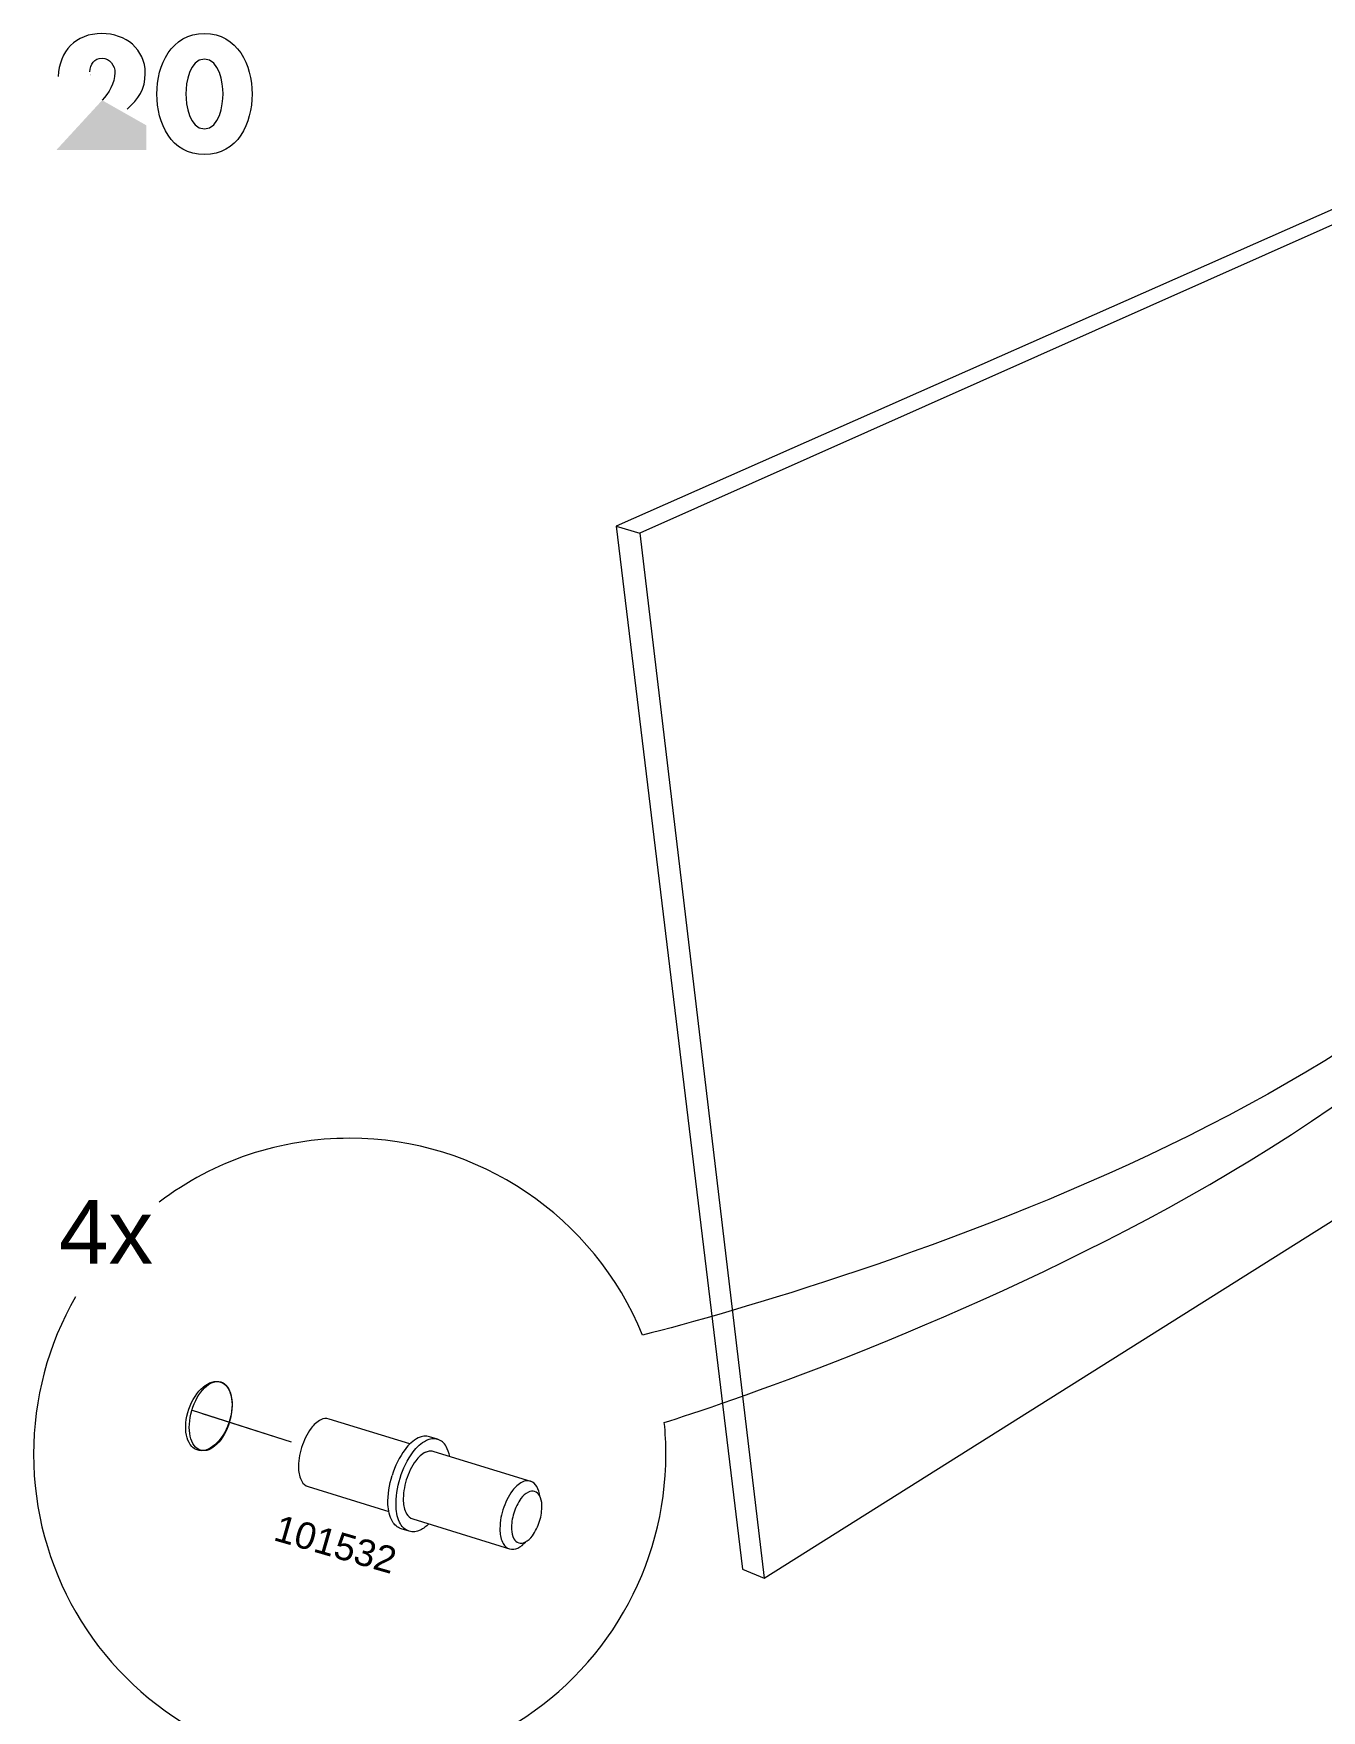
# Model space of a CAD drawing. Header units: metres. Extents: x -11.5 to 7.4, y -3.8 to 5.9.
# Drawn here: x 4.0434 to 4.3625, y -2.2189 to -1.8031 of the extents above; entities that cross this region are included whole.
import ezdxf

# ---------------------------------------------------------------- set-up
doc = ezdxf.new("R2010")
doc.units = ezdxf.units.M
doc.header["$MEASUREMENT"] = 0
for name, color, linetype, lineweight in [('PDF21_Geometry_Num_Penna__1_Num_Penna__255', 255, 'Continuous', 18), ('PDF21_Geometry_Num_Penna__7_Num_Penna__7', 7, 'Continuous', 18), ('PDF21_Text_Num_Penna__7_Num_Penna__7', 7, 'Continuous', 18)]:
    doc.layers.add(name, color=color, linetype=linetype, lineweight=lineweight)
doc.styles.add('GENERATED_STYLE_1', font='')
doc.styles.get('GENERATED_STYLE_1').set_extended_font_data('Arial')

msp = doc.modelspace()

# ---------------------------------------------------------------- hatches: boundary and pattern name
at = {"layer": 'PDF21_Geometry_Num_Penna__7_Num_Penna__7', "linetype": 'Continuous', "lineweight": 18}
for points in [[(4.05733, -1.81265, 0.04531), (4.05744, -1.81383)], [(4.06035, -1.81969), (4.049, -1.83204), (4.07133, -1.83204), (4.07133, -1.82592)]]:
    msp.add_hatch(color=7, dxfattribs=at).paths.add_polyline_path(points)

# ---------------------------------------------------------------- linework, layer by layer
at = {"layer": 'PDF21_Geometry_Num_Penna__1_Num_Penna__255', "color": 255, "linetype": 'Continuous', "lineweight": 18, "flags": 128}
msp.add_lwpolyline([(4.10726, -2.15241), (4.08521, -2.14536)], dxfattribs=at)
at = {"layer": 'PDF21_Geometry_Num_Penna__7_Num_Penna__7', "color": 7, "linetype": 'Continuous', "lineweight": 18, "flags": 128}
for points in [[(4.3854, -1.83788), (4.18777, -1.92527)], [(4.39066, -1.83927), (4.19357, -1.927)], [(4.18777, -1.92527), (4.19357, -1.927)], [(4.18777, -1.92527), (4.21906, -2.18392)], [(4.19357, -1.927), (4.22442, -2.18618)], [(4.22442, -2.18618), (4.4039, -2.07316)], [(4.10726, -2.15241), (4.08275, -2.14457)], [(4.21906, -2.18393), (4.22442, -2.18618)]]:
    msp.add_lwpolyline(points, dxfattribs=at)
for points in [[(4.19429, -2.12591, 0.305055), (4.12171, -2.07707, 0.163829), (4.07451, -2.09288)], [(4.05375, -2.11641, 0.131685), (4.04336, -2.15543, 1.000003), (4.20006, -2.15543, 0.024954), (4.19967, -2.14755)], [(4.13658, -2.15287), (4.11659, -2.14668, 0.199411), (4.11456, -2.14687, 0.116051), (4.11214, -2.14898, 0.080189), (4.10977, -2.15375, 0.080834), (4.10903, -2.15903, 0.116019), (4.10983, -2.16213, 0.198437), (4.1114, -2.16344), (4.1314, -2.16963)], [(4.13642, -2.17448, -0.199476), (4.13428, -2.17271, -0.116178), (4.13319, -2.16849, -0.080744), (4.13419, -2.16131, -0.080565), (4.13742, -2.15482, -0.116661), (4.14071, -2.15195, -0.198986), (4.14347, -2.15169), (4.14148, -2.15108, 0.199325), (4.13871, -2.15133, 0.116128), (4.13542, -2.1542, 0.08061), (4.1322, -2.16069)], [(4.1465, -2.15594, 0.068921), (4.14561, -2.15347, 0.198988), (4.14347, -2.15169)], [(4.14051, -2.1549, 0.116776), (4.13809, -2.15701, 0.080773), (4.13572, -2.16178, 0.080876), (4.13498, -2.16706, 0.116575), (4.13578, -2.17016, 0.198666), (4.13735, -2.17147), (4.16131, -2.17888, 0.198535), (4.16334, -2.17869, 0.091483), (4.16532, -2.17713)], [(4.14051, -2.1549, -0.199476), (4.14254, -2.15471), (4.16649, -2.16212, 0.19837), (4.16446, -2.16231, 0.116238), (4.16204, -2.16442, 0.080927), (4.15967, -2.16919, 0.080475), (4.15893, -2.17447, 0.116396), (4.15973, -2.17758, 0.196788), (4.16131, -2.17888)], [(4.14132, -2.17269, -0.069783), (4.13918, -2.17423, -0.199002), (4.13642, -2.17449), (4.13442, -2.17387, -0.197974), (4.13229, -2.1721, -0.115689), (4.13119, -2.16787, -0.080534), (4.1322, -2.16069)], [(4.16882, -2.16584, 0.091979), (4.16806, -2.16343, 0.199011), (4.16649, -2.16212)]]:
    msp.add_lwpolyline(points, format="xyb", dxfattribs=at)
msp.add_lwpolyline([(4.1624, -2.17639, 0.200123), (4.16359, -2.17737, 0.200153), (4.16514, -2.17723, 0.116915), (4.16697, -2.17563, 0.080717), (4.16877, -2.17201, 0.080294), (4.16933, -2.168, 0.11595), (4.16872, -2.16565, 0.198661), (4.16753, -2.16466, 0.200441), (4.16599, -2.1648, 0.116553), (4.16415, -2.1664, 0.081262), (4.16235, -2.17003, 0.080437), (4.16179, -2.17403, 0.115723)], format="xyb", close=True, dxfattribs=at)
at = {"layer": 'PDF21_Geometry_Num_Penna__7_Num_Penna__7', "color": 7, "linetype": 'Continuous', "lineweight": 18}
for centre, major_axis, ratio in [((4.0868, -2.14594), (0.00291, 0.00842), 0.588469), ((4.08725, -2.14594), (0.00249, 0.00848), 0.550335)]:
    msp.add_ellipse(centre, major_axis=major_axis, ratio=ratio, dxfattribs=at)
for points in [[(4.06031, -1.80315), (4.05375, -1.80315), (4.0497, -1.80746), (4.04948, -1.81383)], [(4.07104, -1.81302), (4.07104, -1.80698), (4.06614, -1.80315), (4.06031, -1.80315)], [(4.07391, -1.81815), (4.07391, -1.81092), (4.07745, -1.80315), (4.0857, -1.80315)], [(4.0857, -1.80315), (4.09396, -1.80315), (4.0975, -1.81092), (4.0975, -1.81815)], [(4.05733, -1.81265), (4.05733, -1.81077), (4.05839, -1.80926), (4.06035, -1.80926)], [(4.06035, -1.80926), (4.06226, -1.80926), (4.06352, -1.81111), (4.06352, -1.81288)], [(4.06352, -1.81288), (4.06352, -1.81542), (4.06197, -1.81792), (4.06035, -1.81969)], [(4.0857, -1.80952), (4.08198, -1.80952), (4.0811, -1.81542), (4.0811, -1.81811)], [(4.09031, -1.81811), (4.09031, -1.81542), (4.08943, -1.80952), (4.0857, -1.80952)], [(4.06654, -1.8219), (4.06938, -1.81933), (4.07104, -1.817), (4.07104, -1.81302)], [(4.0857, -1.83315), (4.07741, -1.83315), (4.07391, -1.82537), (4.07391, -1.81815)], [(4.0811, -1.81811), (4.0811, -1.8208), (4.08198, -1.82677), (4.0857, -1.82677)], [(4.0857, -1.82677), (4.08943, -1.82677), (4.09031, -1.8208), (4.09031, -1.81811)], [(4.0975, -1.81815), (4.0975, -1.82537), (4.094, -1.83315), (4.0857, -1.83315)], [(4.43913, -1.97303), (4.41659, -2.06273), (4.23822, -2.11456), (4.19429, -2.12591)], [(4.19967, -2.14755), (4.22552, -2.13938), (4.4271, -2.07188), (4.43913, -1.97303)]]:
    msp.add_open_spline(points, degree=3, dxfattribs=at)

# ---------------------------------------------------------------- texts
at = {"layer": 'PDF21_Text_Num_Penna__7_Num_Penna__7', "color": 7, "linetype": 'Continuous', "lineweight": 18, "insert": (4.04963, -2.10817), "char_height": 0.015829, "attachment_point": 7, "style": 'GENERATED_STYLE_1'}
msp.add_mtext('\\A1;{\\pql;\\fArial|b0|i0|c0|p34;4x}', dxfattribs=at)
at = {"layer": 'PDF21_Text_Num_Penna__7_Num_Penna__7', "color": 7, "linetype": 'Continuous', "lineweight": 18, "insert": (4.10248, -2.17673), "char_height": 0.0065954, "attachment_point": 7, "rotation": 343.9417, "style": 'GENERATED_STYLE_1'}
msp.add_mtext('\\A1;{\\pql;\\fArial|b0|i0|c0|p34;101532}', dxfattribs=at)

doc.saveas('drawing.dxf')
